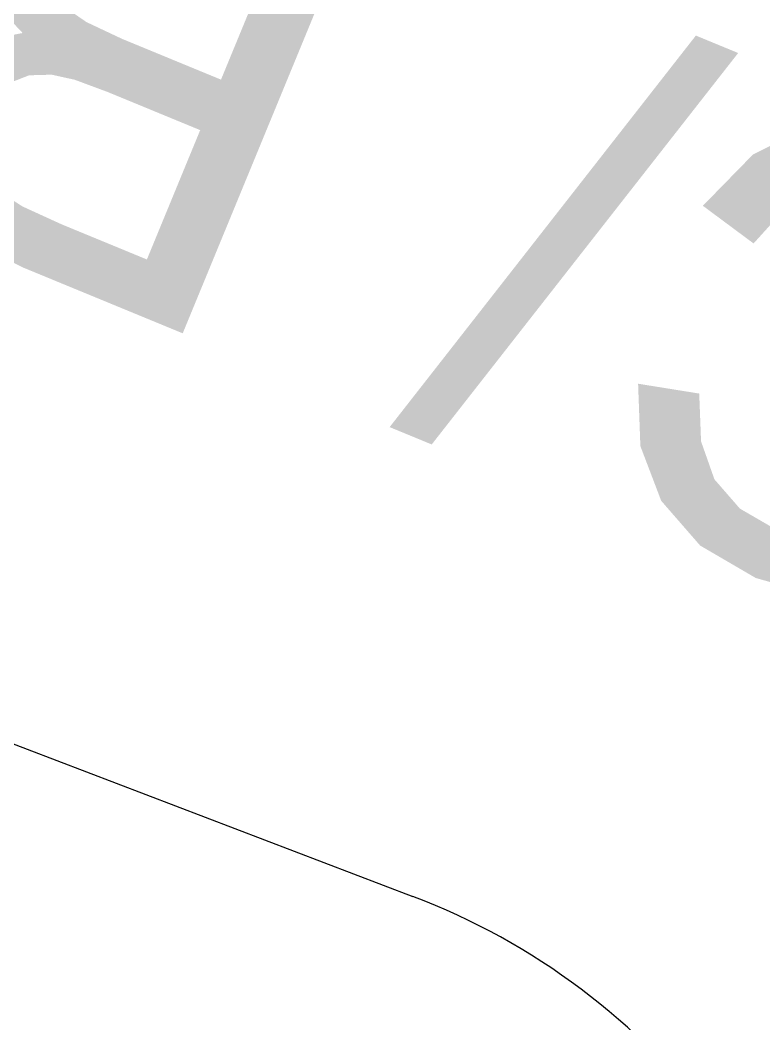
# Model space of a CAD drawing. Header units: inches. Extents: x 0.0008 to 0.0144, y 0.0003 to 0.0113.
# Drawn here: x 0.008667 to 0.008746, y 0.0071329 to 0.0072396 of the extents above; entities that cross this region are included whole.
import ezdxf

# ---------------------------------------------------------------- set-up
doc = ezdxf.new("R2010")
doc.units = ezdxf.units.IN
doc.header["$MEASUREMENT"] = 0
doc.layers.add('Standard', color=7, linetype='Continuous')

# ---------------------------------------------------------------- blocks, each defined once
blk = doc.blocks.new('*U553')
at = {"color": 7, "linetype": 'ByBlock'}
for points in [[(0.2223326436265765, 0.1834533328742479), (0.2223130541151161, 0.1836046743011933), (0.2223326436265765, 0.1836066208339838)], [(0.2224338308941288, 0.1834657985546232), (0.2223326436265765, 0.1836066208339838), (0.2224338308941288, 0.1836166754152156)], [(0.222436788358694, 0.1834661628969845), (0.2224338308941288, 0.1836166754152156), (0.222436788358694, 0.1836169692868502)], [(0.2224457409537149, 0.1834672658044032), (0.222436788358694, 0.1836169692868502), (0.2224457409537149, 0.1836178588710445)], [(0.2224551341526661, 0.1834684229916528), (0.2224551341526661, 0.1836155106502829), (0.2225403296617018, 0.1834476643739348)], [(0.2222765740469033, 0.1834227704304628), (0.2222198841387307, 0.1835729437534649), (0.2222765740469033, 0.183601049420138)], [(0.2222811689406536, 0.1834252750182046), (0.2222765740469033, 0.183601049420138), (0.2222811689406536, 0.1836015059966775)], [(0.2223130541151161, 0.1834426550103103), (0.2222811689406536, 0.1836015059966775), (0.2223130541151161, 0.1836046743011933)], [(0.2225403296617018, 0.1834476643739348), (0.2225403296617018, 0.1835942124893318), (0.2225808627731053, 0.1834377881331087)], [(0.2225808627731053, 0.1834377881331087), (0.2225808627731053, 0.1835840795522757), (0.2225850663368993, 0.1834353661077533)], [(0.2225850663368993, 0.1834353661077533), (0.2225850663368993, 0.18358302869667), (0.2226222433766019, 0.1834139452997895)], [(0.2221844257497016, 0.1833526887664575), (0.2221272505747537, 0.1835270179766238), (0.2221844257497016, 0.1835553642283794)], [(0.2222198841387307, 0.1833918698576066), (0.2221844257497016, 0.1835553642283794), (0.2222198841387307, 0.1835729437534649)], [(0.2226222433766019, 0.1834139452997895), (0.2226222433766019, 0.1835737347493218), (0.2226300335368058, 0.18340945673569)], [(0.2226300335368058, 0.18340945673569), (0.2226300335368058, 0.1835694605069093), (0.2226770076316848, 0.1833823910232577)], [(0.2221272505747537, 0.1832895108894461), (0.2221214107869208, 0.1835241227323809), (0.2221272505747537, 0.1835270179766238)], [(0.2226770076316848, 0.1833823910232577), (0.2226770076316848, 0.1835436871385356), (0.2227024288186184, 0.1833562943629061)], [(0.2227024288186184, 0.1833562943629061), (0.2227024288186184, 0.1835297392462553), (0.222717210209527, 0.1833411202115546)], [(0.2221199666654465, 0.1832841306410219), (0.2220845534697385, 0.1834871926318227), (0.2221199666654465, 0.1835234067672629)], [(0.2221214107869208, 0.1832830579944998), (0.2221199666654465, 0.1835234067672629), (0.2221214107869208, 0.1835241227323809)], [(0.2221199666654465, 0.1832841306410219), (0.2221199666654465, 0.1835234067672629), (0.2221214107869208, 0.1832830579944998)], [(0.222717210209527, 0.1833411202115546), (0.222717210209527, 0.1835216291116387), (0.2227547533620595, 0.1833025794894898)], [(0.2227547533620595, 0.1833025794894898), (0.2227547533620595, 0.1835010302368202), (0.2227575353105877, 0.1832969962783012)], [(0.2227575353105877, 0.1832969962783012), (0.2227575353105877, 0.1834995038596883), (0.2227839666134955, 0.1832439501688473)], [(0.2220845534697385, 0.1833104344124764), (0.2220157369970748, 0.1834168197379979), (0.2220845534697385, 0.1834871926318227)], [(0.2220845534697385, 0.1833104344124764), (0.2220845534697385, 0.1834871926318227), (0.2221199666654465, 0.1832841306410219)], [(0.2227839666134955, 0.1832439501688473), (0.2227839666134955, 0.1834850017451038), (0.2228033939989199, 0.1832049605202015)], [(0.2228033939989199, 0.1832049605202015), (0.2228033939989199, 0.1834653841389274), (0.2228051940642226, 0.1832013478923487)], [(0.2228051940642226, 0.1832013478923487), (0.2228051940642226, 0.1834635664485162), (0.2228211807463962, 0.1830832198473261)], [(0.2220157369970748, 0.1833615490530237), (0.2219844289818015, 0.1833848036297987), (0.2220157369970748, 0.1834168197379979)], [(0.2220157369970748, 0.1833615490530237), (0.2220157369970748, 0.1834168197379979), (0.2220845534697385, 0.1833104344124764)], [(0.2228211807463962, 0.1825739614604365), (0.2228051940642226, 0.182963835892032), (0.2228211807463962, 0.1830832198473261)], [(0.2228051940642226, 0.1825560553530561), (0.2228033939989199, 0.1829503935208576), (0.2228051940642226, 0.182963835892032)], [(0.2228033939989199, 0.1825540391646904), (0.2227839666134955, 0.1828900515154952), (0.2228033939989199, 0.1829503935208576)], [(0.2218157238235513, 0.1827359719927842), (0.2218157238235513, 0.1829033493102997), (0.2218719860199496, 0.1825881760644336)], [(0.2218719860199496, 0.1825881760644336), (0.2218719860199496, 0.1828942962856748), (0.2219746627464917, 0.1824702143170873)], [(0.2219746627464917, 0.1824702143170873), (0.2219746627464917, 0.1828777748024535), (0.2219771987603776, 0.1824673007782616)], [(0.2227839666134955, 0.1825322792494213), (0.2227575353105877, 0.1828079551455022), (0.2227839666134955, 0.1828900515154952)], [(0.2219771987603776, 0.1824673007782616), (0.2219771987603776, 0.1828112677614575), (0.2219795861538711, 0.182465908163975)], [(0.2227547533620595, 0.1824995585378023), (0.222717210209527, 0.1827281131143304), (0.2227547533620595, 0.1828024470025524)], [(0.2227575353105877, 0.1825026744982332), (0.2227547533620595, 0.1828024470025524), (0.2227575353105877, 0.1828079551455022)], [(0.2219795861538711, 0.182465908163975), (0.2219795861538711, 0.1827486582947569), (0.2219844289818015, 0.1824630832457611)], [(0.2219844289818015, 0.1824630832457611), (0.2219844289818015, 0.1827349201216006), (0.2220157369970748, 0.1824448206554198)], [(0.222717210209527, 0.1824575078037382), (0.2227024288186184, 0.1826988465720863), (0.222717210209527, 0.1827281131143304)], [(0.2227024288186184, 0.1824481235551365), (0.2226770076316848, 0.1826646181690808), (0.2227024288186184, 0.1826988465720863)], [(0.2226770076316848, 0.1824319844286218), (0.2226300335368058, 0.1826013698142916), (0.2226770076316848, 0.1826646181690808)], [(0.2220157369970748, 0.1824448206554198), (0.2220157369970748, 0.1826461052925007), (0.2220845534697385, 0.182404678633065)], [(0.2226222433766019, 0.1823972162943261), (0.2225850663368993, 0.1825629723144366), (0.2226222433766019, 0.1825947177951327)], [(0.2226300335368058, 0.1824021620264601), (0.2226222433766019, 0.1825947177951327), (0.2226300335368058, 0.1826013698142916)], [(0.2220845534697385, 0.182404678633065), (0.2220845534697385, 0.1825670444221846), (0.2221199666654465, 0.1823840214090204)], [(0.2225808627731053, 0.1823724970946093), (0.2225403296617018, 0.1825247716596708), (0.2225808627731053, 0.1825593828905786)], [(0.2225850663368993, 0.1823736137399384), (0.2225808627731053, 0.1825593828905786), (0.2225850663368993, 0.1825629723144366)], [(0.2221199666654465, 0.1823840214090204), (0.2221199666654465, 0.1825465371472188), (0.2221214107869208, 0.1823831790241341)], [(0.2221214107869208, 0.1823831790241341), (0.2221214107869208, 0.1825457008771346), (0.2221272505747537, 0.1823797725593058)], [(0.2221272505747537, 0.1823797725593058), (0.2221272505747537, 0.1825423191395524), (0.2221844257497016, 0.1823637424159286)], [(0.2225403296617018, 0.1823617297762708), (0.2224551341526661, 0.1824899427066763), (0.2225403296617018, 0.1825247716596708)], [(0.2221844257497016, 0.1823637424159286), (0.2221844257497016, 0.1825092098137648), (0.2222198841387307, 0.1823538009848691)], [(0.2222198841387307, 0.1823538009848691), (0.2222198841387307, 0.1824996900102855), (0.2222765740469033, 0.1823379068952249)], [(0.2222765740469033, 0.1823379068952249), (0.2222765740469033, 0.1824844700073514), (0.2222811689406536, 0.18233661862972)], [(0.2222811689406536, 0.18233661862972), (0.2222811689406536, 0.1824832363786754), (0.2223130541151161, 0.1823361281536396)], [(0.2223326436265765, 0.1823358268165147), (0.2223130541151161, 0.1824746759053122), (0.2223326436265765, 0.1824757395497538)], [(0.2223130541151161, 0.1823361281536396), (0.2223130541151161, 0.1824746759053122), (0.2223326436265765, 0.1823358268165147)], [(0.2224338308941288, 0.182334270295805), (0.2223326436265765, 0.1824757395497538), (0.2224338308941288, 0.1824812336773081)], [(0.2223326436265765, 0.1823358268165147), (0.2223326436265765, 0.1824757395497538), (0.2224338308941288, 0.182334270295805)], [(0.222436788358694, 0.1823342248023851), (0.2224338308941288, 0.1824812336773081), (0.222436788358694, 0.1824824427245395)], [(0.2224338308941288, 0.182334270295805), (0.2224338308941288, 0.1824812336773081), (0.222436788358694, 0.1823342248023851)], [(0.2224457409537149, 0.1823366029923934), (0.222436788358694, 0.1824824427245395), (0.2224457409537149, 0.182486102653504)], [(0.2224551341526661, 0.1823390982255453), (0.2224457409537149, 0.182486102653504), (0.2224551341526661, 0.1824899427066763)]]:
    blk.add_solid(points, dxfattribs=at)
at = {"color": 7, "linetype": 'ByBlock', "extrusion": (0, 0, -1)}
for points in [[(-0.2223326436265765, 0.1834533328742479), (-0.2223326436265765, 0.1836066208339838), (-0.2224338308941288, 0.1834657985546232)], [(-0.2224338308941288, 0.1834657985546232), (-0.2224338308941288, 0.1836166754152156), (-0.222436788358694, 0.1834661628969845)], [(-0.222436788358694, 0.1834661628969845), (-0.222436788358694, 0.1836169692868502), (-0.2224457409537149, 0.1834672658044032)], [(-0.2224457409537149, 0.1834672658044032), (-0.2224457409537149, 0.1836178588710445), (-0.2224551341526661, 0.1834684229916528)], [(-0.2224551341526661, 0.1834684229916528), (-0.2224457409537149, 0.1836178588710445), (-0.2224551341526661, 0.1836155106502829)], [(-0.2225403296617018, 0.1834476643739348), (-0.2224551341526661, 0.1836155106502829), (-0.2225403296617018, 0.1835942124893318)], [(-0.2222765740469033, 0.1834227704304628), (-0.2222765740469033, 0.183601049420138), (-0.2222811689406536, 0.1834252750182046)], [(-0.2222811689406536, 0.1834252750182046), (-0.2222811689406536, 0.1836015059966775), (-0.2223130541151161, 0.1834426550103103)], [(-0.2223130541151161, 0.1834426550103103), (-0.2223130541151161, 0.1836046743011933), (-0.2223326436265765, 0.1834533328742479)], [(-0.2225808627731053, 0.1834377881331087), (-0.2225403296617018, 0.1835942124893318), (-0.2225808627731053, 0.1835840795522757)], [(-0.2225850663368993, 0.1834353661077533), (-0.2225808627731053, 0.1835840795522757), (-0.2225850663368993, 0.18358302869667)], [(-0.2226222433766019, 0.1834139452997895), (-0.2225850663368993, 0.18358302869667), (-0.2226222433766019, 0.1835737347493218)], [(-0.2221844257497016, 0.1833526887664575), (-0.2221844257497016, 0.1835553642283794), (-0.2222198841387307, 0.1833918698576066)], [(-0.2222198841387307, 0.1833918698576066), (-0.2222198841387307, 0.1835729437534649), (-0.2222765740469033, 0.1834227704304628)], [(-0.2226300335368058, 0.18340945673569), (-0.2226222433766019, 0.1835737347493218), (-0.2226300335368058, 0.1835694605069093)], [(-0.2226770076316848, 0.1833823910232577), (-0.2226300335368058, 0.1835694605069093), (-0.2226770076316848, 0.1835436871385356)], [(-0.2221272505747537, 0.1832895108894461), (-0.2221272505747537, 0.1835270179766238), (-0.2221844257497016, 0.1833526887664575)], [(-0.2227024288186184, 0.1833562943629061), (-0.2226770076316848, 0.1835436871385356), (-0.2227024288186184, 0.1835297392462553)], [(-0.222717210209527, 0.1833411202115546), (-0.2227024288186184, 0.1835297392462553), (-0.222717210209527, 0.1835216291116387)], [(-0.2221214107869208, 0.1832830579944998), (-0.2221214107869208, 0.1835241227323809), (-0.2221272505747537, 0.1832895108894461)], [(-0.2227547533620595, 0.1833025794894898), (-0.222717210209527, 0.1835216291116387), (-0.2227547533620595, 0.1835010302368202)], [(-0.2227575353105877, 0.1832969962783012), (-0.2227547533620595, 0.1835010302368202), (-0.2227575353105877, 0.1834995038596883)], [(-0.2227839666134955, 0.1832439501688473), (-0.2227575353105877, 0.1834995038596883), (-0.2227839666134955, 0.1834850017451038)], [(-0.2228033939989199, 0.1832049605202015), (-0.2227839666134955, 0.1834850017451038), (-0.2228033939989199, 0.1834653841389274)], [(-0.2228051940642226, 0.1832013478923487), (-0.2228033939989199, 0.1834653841389274), (-0.2228051940642226, 0.1834635664485162)], [(-0.2228211807463962, 0.1830832198473261), (-0.2228051940642226, 0.1834635664485162), (-0.2228211807463962, 0.1834474232347951)], [(-0.2228211807463962, 0.1825739614604365), (-0.2228211807463962, 0.1834474232347951), (-0.2228285387809165, 0.1825822029301048)], [(-0.2228285387809165, 0.1825822029301048), (-0.2228211807463962, 0.1834474232347951), (-0.2228285387809165, 0.1834399931550237)], [(-0.2228285387809165, 0.1825822029301048), (-0.2228285387809165, 0.1834399931550237), (-0.2228951878784591, 0.1827058361413653)], [(-0.2228951878784591, 0.1827058361413653), (-0.2228285387809165, 0.1834399931550237), (-0.2228951878784591, 0.183372691471393)], [(-0.2228951878784591, 0.1827058361413653), (-0.2228951878784591, 0.183372691471393), (-0.2229156059382178, 0.1827437113773213)], [(-0.2229156059382178, 0.1827437113773213), (-0.2228951878784591, 0.183372691471393), (-0.2229156059382178, 0.183329164378688)], [(-0.2229156059382178, 0.1827437113773213), (-0.2229156059382178, 0.183329164378688), (-0.222959000717945, 0.1828853342986782)], [(-0.222959000717945, 0.1828853342986782), (-0.2229156059382178, 0.183329164378688), (-0.222959000717945, 0.1832366556573685)], [(-0.222959000717945, 0.1828853342986782), (-0.222959000717945, 0.1832366556573685), (-0.2229665486582725, 0.1829099677077223)], [(-0.2229665486582725, 0.1829099677077223), (-0.222959000717945, 0.1832366556573685), (-0.2229665486582725, 0.1831856164471074)], [(-0.2229665486582725, 0.1829099677077223), (-0.2229665486582725, 0.1831856164471074), (-0.2229823860494621, 0.1830785239286391)], [(-0.2228051940642226, 0.1825560553530561), (-0.2228051940642226, 0.182963835892032), (-0.2228211807463962, 0.1825739614604365)], [(-0.2228033939989199, 0.1825540391646904), (-0.2228033939989199, 0.1829503935208576), (-0.2228051940642226, 0.1825560553530561)], [(-0.2218157238235513, 0.1827359719927842), (-0.2218096227115373, 0.1829043310266357), (-0.2218157238235513, 0.1829033493102997)], [(-0.2218719860199496, 0.1825881760644336), (-0.2218157238235513, 0.1829033493102997), (-0.2218719860199496, 0.1828942962856748)], [(-0.2219746627464917, 0.1824702143170873), (-0.2218719860199496, 0.1828942962856748), (-0.2219746627464917, 0.1828777748024535)], [(-0.2219771987603776, 0.1824673007782616), (-0.2219746627464917, 0.1828777748024535), (-0.2219771987603776, 0.1828112677614575)], [(-0.2227839666134955, 0.1825322792494213), (-0.2227839666134955, 0.1828900515154952), (-0.2228033939989199, 0.1825540391646904)], [(-0.2219795861538711, 0.182465908163975), (-0.2219771987603776, 0.1828112677614575), (-0.2219795861538711, 0.1827486582947569)], [(-0.2227547533620595, 0.1824995585378023), (-0.2227547533620595, 0.1828024470025524), (-0.2227575353105877, 0.1825026744982332)], [(-0.2227575353105877, 0.1825026744982332), (-0.2227575353105877, 0.1828079551455022), (-0.2227839666134955, 0.1825322792494213)], [(-0.2219844289818015, 0.1824630832457611), (-0.2219795861538711, 0.1827486582947569), (-0.2219844289818015, 0.1827349201216006)], [(-0.2220157369970748, 0.1824448206554198), (-0.2219844289818015, 0.1827349201216006), (-0.2220157369970748, 0.1826461052925007)], [(-0.222717210209527, 0.1824575078037382), (-0.222717210209527, 0.1827281131143304), (-0.2227547533620595, 0.1824995585378023)], [(-0.2227024288186184, 0.1824481235551365), (-0.2227024288186184, 0.1826988465720863), (-0.222717210209527, 0.1824575078037382)], [(-0.2226770076316848, 0.1824319844286218), (-0.2226770076316848, 0.1826646181690808), (-0.2227024288186184, 0.1824481235551365)], [(-0.2220845534697385, 0.182404678633065), (-0.2220157369970748, 0.1826461052925007), (-0.2220845534697385, 0.1825670444221846)], [(-0.2226222433766019, 0.1823972162943261), (-0.2226222433766019, 0.1825947177951327), (-0.2226300335368058, 0.1824021620264601)], [(-0.2226300335368058, 0.1824021620264601), (-0.2226300335368058, 0.1826013698142916), (-0.2226770076316848, 0.1824319844286218)], [(-0.2221199666654465, 0.1823840214090204), (-0.2220845534697385, 0.1825670444221846), (-0.2221199666654465, 0.1825465371472188)], [(-0.2225808627731053, 0.1823724970946093), (-0.2225808627731053, 0.1825593828905786), (-0.2225850663368993, 0.1823736137399384)], [(-0.2225850663368993, 0.1823736137399384), (-0.2225850663368993, 0.1825629723144366), (-0.2226222433766019, 0.1823972162943261)], [(-0.2221214107869208, 0.1823831790241341), (-0.2221199666654465, 0.1825465371472188), (-0.2221214107869208, 0.1825457008771346)], [(-0.2221272505747537, 0.1823797725593058), (-0.2221214107869208, 0.1825457008771346), (-0.2221272505747537, 0.1825423191395524)], [(-0.2221844257497016, 0.1823637424159286), (-0.2221272505747537, 0.1825423191395524), (-0.2221844257497016, 0.1825092098137648)], [(-0.2225403296617018, 0.1823617297762708), (-0.2225403296617018, 0.1825247716596708), (-0.2225808627731053, 0.1823724970946093)], [(-0.2222198841387307, 0.1823538009848691), (-0.2221844257497016, 0.1825092098137648), (-0.2222198841387307, 0.1824996900102855)], [(-0.2222765740469033, 0.1823379068952249), (-0.2222198841387307, 0.1824996900102855), (-0.2222765740469033, 0.1824844700073514)], [(-0.2222811689406536, 0.18233661862972), (-0.2222765740469033, 0.1824844700073514), (-0.2222811689406536, 0.1824832363786754)], [(-0.2223130541151161, 0.1823361281536396), (-0.2222811689406536, 0.1824832363786754), (-0.2223130541151161, 0.1824746759053122)], [(-0.222436788358694, 0.1823342248023851), (-0.222436788358694, 0.1824824427245395), (-0.2224457409537149, 0.1823366029923934)], [(-0.2224457409537149, 0.1823366029923934), (-0.2224457409537149, 0.182486102653504), (-0.2224551341526661, 0.1823390982255453)], [(-0.2224551341526661, 0.1823390982255453), (-0.2224551341526661, 0.1824899427066763), (-0.2225403296617018, 0.1823617297762708)]]:
    blk.add_solid(points, dxfattribs=at)
blk = doc.blocks.new('*U554')
at = {"color": 7, "linetype": 'ByBlock', "extrusion": (0, 0, -1)}
for points in [[(-0.2219655732814503, 0.1836513902071978), (-0.2212523457301585, 0.1829324776586311), (-0.2219655732814503, 0.1838443659098846)], [(-0.2219655732814503, 0.1836513902071978), (-0.2219655732814503, 0.1838443659098846), (-0.222079794999385, 0.1837972921108577)]]:
    blk.add_solid(points, dxfattribs=at)
at = {"color": 7, "linetype": 'ByBlock'}
for points in [[(0.2212523457301585, 0.1827403440475203), (0.2212523457301585, 0.1829324776586311), (0.2219655732814503, 0.1836513902071978)], [(0.2212523457301585, 0.1827403440475203), (0.2211387018623988, 0.182787179699166), (0.2212523457301585, 0.1829324776586311)]]:
    blk.add_solid(points, dxfattribs=at)
blk = doc.blocks.new('*U555')
at = {"color": 7, "linetype": 'ByBlock'}
for points in [[(0.2202523280131406, 0.1842278690681292), (0.2202310553609347, 0.1844139990456989), (0.2202523280131406, 0.1844226467892289)], [(0.2202556833938557, 0.1842314431889941), (0.2202523280131406, 0.1844226467892289), (0.2202556833938557, 0.1844240108162241)], [(0.2202672045093049, 0.1842437153758519), (0.2202556833938557, 0.1844240108162241), (0.2202672045093049, 0.1844286943719284)], [(0.2202710810448472, 0.1842461840627383), (0.2202672045093049, 0.1844286943719284), (0.2202710810448472, 0.1844302702584155)], [(0.2202884612455747, 0.1842572522634942), (0.2202710810448472, 0.1844302702584155), (0.2202884612455747, 0.1844326654219814)], [(0.220308449199582, 0.1842699811548988), (0.2202884612455747, 0.1844326654219814), (0.220308449199582, 0.1844354199597422)], [(0.2203203745167492, 0.1842737200859011), (0.220308449199582, 0.1844354199597422), (0.2203203745167492, 0.1844370633863998)], [(0.2203415567619187, 0.1842803613309139), (0.2203203745167492, 0.1844370633863998), (0.2203415567619187, 0.1844399825092954)], [(0.2203997661137673, 0.1842859761303362), (0.2203997661137673, 0.1844367648677313), (0.2204162392515472, 0.1842837126659838)], [(0.2204162392515472, 0.1842837126659838), (0.2204162392515472, 0.1844358542811824), (0.2204217508222975, 0.1842829553576868)], [(0.2204217508222975, 0.1842829553576868), (0.2204217508222975, 0.184435549617781), (0.2204530801549484, 0.1842786506023582)], [(0.2204530801549484, 0.1842786506023582), (0.2204530801549484, 0.1844283537896742), (0.2204832754664352, 0.1842695529729075)], [(0.2204832754664352, 0.1842695529729075), (0.2204832754664352, 0.184421418427421), (0.2204957745490456, 0.1842657870895148)], [(0.2201909656963373, 0.1841042018768227), (0.220187619106731, 0.184390515553373), (0.2201909656963373, 0.1843929456235583)], [(0.2202040362115968, 0.1841555052090582), (0.2201909656963373, 0.1843929456235583), (0.2202040362115968, 0.1844024365600563)], [(0.2202058467709996, 0.1841588359139533), (0.2202040362115968, 0.1844024365600563), (0.2202058467709996, 0.1844037512675469)], [(0.2202136230433575, 0.1841731411438), (0.2202058467709996, 0.1844037512675469), (0.2202136230433575, 0.1844069124722862)], [(0.2202260837242178, 0.1841960638110564), (0.2202136230433575, 0.1844069124722862), (0.2202260837242178, 0.1844119779794569)], [(0.2202310553609347, 0.1842052096334605), (0.2202260837242178, 0.1844119779794569), (0.2202310553609347, 0.1844139990456989)], [(0.2204957745490456, 0.1842657870895148), (0.2204957745490456, 0.1844185475954451), (0.2205119118674651, 0.1842595937147837)], [(0.2205119118674651, 0.1842595937147837), (0.2205119118674651, 0.1844148411210448), (0.2205593952778093, 0.1842413699587588)], [(0.2205593952778093, 0.1842413699587588), (0.2205593952778093, 0.1843978517393808), (0.2205800103641234, 0.1842328739349936)], [(0.2201652085458488, 0.1837370663641997), (0.2201478268311919, 0.1843616210566561), (0.2201652085458488, 0.1843742424986391)], [(0.220187619106731, 0.1837377018736956), (0.2201652085458488, 0.1843742424986391), (0.220187619106731, 0.184390515553373)], [(0.2205800103641234, 0.1842328739349936), (0.2205800103641234, 0.1843904757407555), (0.2206155980597841, 0.1842182073018554)], [(0.2206155980597841, 0.1842182073018554), (0.2206155980597841, 0.1843777426000704), (0.22062719586717, 0.1842134275378674)], [(0.22062719586717, 0.1842134275378674), (0.22062719586717, 0.1843729628360823), (0.2206833986491448, 0.184190264880964)], [(0.2201424988888382, 0.1838568950740095), (0.2201147077586708, 0.1843268394946832), (0.2201424988888382, 0.1843577522602437)], [(0.2201464301161116, 0.1838527392158429), (0.2201424988888382, 0.1843577522602437), (0.2201464301161116, 0.1843606068553129)], [(0.2201424988888382, 0.1838568950740095), (0.2201424988888382, 0.1843577522602437), (0.2201464301161116, 0.1838527392158429)], [(0.2201474779958753, 0.1838516314600785), (0.2201464301161116, 0.1843606068553129), (0.2201474779958753, 0.1843613677557133)], [(0.2201464301161116, 0.1838527392158429), (0.2201464301161116, 0.1843606068553129), (0.2201474779958753, 0.1838516314600785)], [(0.2201478268311919, 0.1838512626922616), (0.2201474779958753, 0.1843613677557133), (0.2201478268311919, 0.1843616210566561)], [(0.2201474779958753, 0.1838516314600785), (0.2201474779958753, 0.1843613677557133), (0.2201478268311919, 0.1838512626922616)], [(0.2206833986491448, 0.184190264880964), (0.2206833986491448, 0.184349800179179), (0.2208471646649837, 0.1841227725628967)], [(0.2201147077586708, 0.1838862741933616), (0.2200863302960028, 0.1842952745368937), (0.2201147077586708, 0.1843268394946832)], [(0.2201147077586708, 0.1838862741933616), (0.2201147077586708, 0.1843268394946832), (0.2201424988888382, 0.1838568950740095)], [(0.2200832958347965, 0.183919480999095), (0.2200734828718419, 0.1842718451879365), (0.2200832958347965, 0.18428974070773)], [(0.2200863302960028, 0.1839162731483378), (0.2200832958347965, 0.18428974070773), (0.2200863302960028, 0.1842952745368937)], [(0.2200832958347965, 0.183919480999095), (0.2200832958347965, 0.18428974070773), (0.2200863302960028, 0.1839162731483378)], [(0.2200863302960028, 0.1839162731483378), (0.2200863302960028, 0.1842952745368937), (0.2201147077586708, 0.1838862741933616)], [(0.2200720189469194, 0.1839314022499712), (0.2200577333209651, 0.1842431233430912), (0.2200720189469194, 0.1842691754848562)], [(0.2200734828718419, 0.1839298546761676), (0.2200720189469194, 0.1842691754848562), (0.2200734828718419, 0.1842718451879365)], [(0.2200720189469194, 0.1839314022499712), (0.2200720189469194, 0.1842691754848562), (0.2200734828718419, 0.1839298546761676)], [(0.2200734828718419, 0.1839298546761676), (0.2200734828718419, 0.1842718451879365), (0.2200832958347965, 0.183919480999095)], [(0.2200577333209651, 0.1839624460783295), (0.2200478626506572, 0.1842251225846365), (0.2200577333209651, 0.1842431233430912)], [(0.2200577333209651, 0.1839624460783295), (0.2200577333209651, 0.1842431233430912), (0.2200720189469194, 0.1839314022499712)], [(0.2200432557570351, 0.1839939070035371), (0.2200309651907702, 0.1841614215314138), (0.2200432557570351, 0.1842116192723171)], [(0.2200455126469084, 0.1839890025980826), (0.2200432557570351, 0.1842116192723171), (0.2200455126469084, 0.1842208369739808)], [(0.2200432557570351, 0.1839939070035371), (0.2200432557570351, 0.1842116192723171), (0.2200455126469084, 0.1839890025980826)], [(0.2200478626506572, 0.1839838958485952), (0.2200455126469084, 0.1842208369739808), (0.2200478626506572, 0.1842251225846365)], [(0.2200455126469084, 0.1839890025980826), (0.2200455126469084, 0.1842208369739808), (0.2200478626506572, 0.1839838958485952)], [(0.2200478626506572, 0.1839838958485952), (0.2200478626506572, 0.1842251225846365), (0.2200577333209651, 0.1839624460783295)], [(0.2200279967220233, 0.1840460782733984), (0.2200211070263368, 0.184121158326827), (0.2200279967220233, 0.1841492975639882)], [(0.2200292035394543, 0.1840329270514405), (0.2200279967220233, 0.1841492975639882), (0.2200292035394543, 0.1841542265076521)], [(0.2200279967220233, 0.1840460782733984), (0.2200279967220233, 0.1841492975639882), (0.2200292035394543, 0.1840329270514405)], [(0.2200301759242698, 0.1840223305451181), (0.2200292035394543, 0.1841542265076521), (0.2200301759242698, 0.1841581979699895)], [(0.2200292035394543, 0.1840329270514405), (0.2200292035394543, 0.1841542265076521), (0.2200301759242698, 0.1840223305451181)], [(0.2200309651907702, 0.1840206154047492), (0.2200301759242698, 0.1841581979699895), (0.2200309651907702, 0.1841614215314138)], [(0.2200301759242698, 0.1840223305451181), (0.2200301759242698, 0.1841581979699895), (0.2200309651907702, 0.1840206154047492)], [(0.2200309651907702, 0.1840206154047492), (0.2200309651907702, 0.1841614215314138), (0.2200432557570351, 0.1839939070035371)], [(0.2208471646649837, 0.1836886488865228), (0.2206833986491448, 0.183725404259188), (0.2208471646649837, 0.1841227725628967)], [(0.2202260837242178, 0.1837387926375455), (0.2202260837242178, 0.1839584928609937), (0.2202310553609347, 0.1837376955489434)], [(0.2202310553609347, 0.1837376955489434), (0.2202310553609347, 0.1839528482147734), (0.2202523280131406, 0.1837330013233592)], [(0.2202523280131406, 0.1837330013233592), (0.2202523280131406, 0.1839286958877422), (0.2202556833938557, 0.1837322608931653)], [(0.2202556833938557, 0.1837322608931653), (0.2202556833938557, 0.1839248862897869), (0.2202672045093049, 0.1837297185343481)], [(0.2202672045093049, 0.1837297185343481), (0.2202672045093049, 0.1839170079622362), (0.2202710810448472, 0.1837288631011777)], [(0.2202710810448472, 0.1837288631011777), (0.2202710810448472, 0.1839143571237042), (0.2202884612455747, 0.1837250278209256)], [(0.2202884612455747, 0.1837250278209256), (0.2202884612455747, 0.1839024722576222), (0.220308449199582, 0.1837176007637182)], [(0.220308449199582, 0.1837176007637182), (0.220308449199582, 0.183888804167112), (0.2203203745167492, 0.1837131695941854)], [(0.2203203745167492, 0.1837131695941854), (0.2203203745167492, 0.1838806494398024), (0.2203415567619187, 0.1837052987662558)], [(0.2201424988888382, 0.1837281863036416), (0.2201147077586708, 0.183844866132877), (0.2201424988888382, 0.1838502336628514)], [(0.2201464301161116, 0.1837297235147161), (0.2201424988888382, 0.1838502336628514), (0.2201464301161116, 0.1838509929331689)], [(0.2201474779958753, 0.1837301332626817), (0.2201464301161116, 0.1838509929331689), (0.2201474779958753, 0.1838511953188224)], [(0.2201478268311919, 0.1837302696662714), (0.2201474779958753, 0.1838511953188224), (0.2201478268311919, 0.1838512626922616)], [(0.2203415567619187, 0.1837052987662558), (0.2203415567619187, 0.1838706749405395), (0.2203519223538431, 0.1837014471542207)], [(0.2203519223538431, 0.1837014471542207), (0.2203519223538431, 0.1838657938909538), (0.2203773719748238, 0.1836919906690365)], [(0.2203773719748238, 0.1836919906690365), (0.2203773719748238, 0.18385380992874), (0.2203997661137673, 0.1836827614505037)], [(0.2200432557570351, 0.183628692373711), (0.2200309651907702, 0.1838201500759301), (0.2200432557570351, 0.183826445982605)], [(0.2200455126469084, 0.1836326581230903), (0.2200432557570351, 0.183826445982605), (0.2200455126469084, 0.1838276020862142)], [(0.2200478626506572, 0.1836367874897991), (0.2200455126469084, 0.1838276020862142), (0.2200478626506572, 0.1838288058878917)], [(0.2200577333209651, 0.1836541319801571), (0.2200478626506572, 0.1838288058878917), (0.2200577333209651, 0.1838338621902408)], [(0.2200720189469194, 0.1836792343180828), (0.2200577333209651, 0.1838338621902408), (0.2200720189469194, 0.1838366212908981)], [(0.2200734828718419, 0.1836818066896554), (0.2200720189469194, 0.1838366212908981), (0.2200734828718419, 0.1838369040307815)], [(0.2200832958347965, 0.1836902599208774), (0.2200734828718419, 0.1838369040307815), (0.2200832958347965, 0.1838387992891779)], [(0.2200863302960028, 0.1836928739124241), (0.2200832958347965, 0.1838387992891779), (0.2200863302960028, 0.1838393853596753)], [(0.2201147077586708, 0.1837173192562551), (0.2200863302960028, 0.1838393853596753), (0.2201147077586708, 0.183844866132877)], [(0.2203997661137673, 0.1836827614505037), (0.2203997661137673, 0.183843264761285), (0.2204162392515472, 0.1836759724335706)], [(0.2204162392515472, 0.1836759724335706), (0.2204162392515472, 0.1838355077317855), (0.2204217508222975, 0.183673700969102)], [(0.2204217508222975, 0.183673700969102), (0.2204217508222975, 0.183833236267317), (0.2204530801549484, 0.1836607893202885)], [(0.219982897323663, 0.1833150015996898), (0.2199489654745852, 0.1837631009770829), (0.219982897323663, 0.1837955270602899)], [(0.2200211070263368, 0.1832846595177851), (0.219982897323663, 0.1837955270602899), (0.2200211070263368, 0.1838151001797804)], [(0.219982897323663, 0.1833150015996898), (0.219982897323663, 0.1837955270602899), (0.2200211070263368, 0.1832846595177851)], [(0.2200279967220233, 0.1832791884542543), (0.2200211070263368, 0.1838151001797804), (0.2200279967220233, 0.1838186294623314)], [(0.2200211070263368, 0.1832846595177851), (0.2200211070263368, 0.1838151001797804), (0.2200279967220233, 0.1832791884542543)], [(0.2200292035394543, 0.183575965535785), (0.2200279967220233, 0.1838186294623314), (0.2200292035394543, 0.183819247660855)], [(0.2200301759242698, 0.1835796141255021), (0.2200292035394543, 0.183819247660855), (0.2200301759242698, 0.1838197457700486)], [(0.2200309651907702, 0.1835825756172817), (0.2200301759242698, 0.1838197457700486), (0.2200309651907702, 0.1838201500759301)], [(0.2204530801549484, 0.1836607893202885), (0.2204530801549484, 0.1838203246185034), (0.2204832754664352, 0.1836483450316699)], [(0.2204832754664352, 0.1836483450316699), (0.2204832754664352, 0.1838078803298849), (0.2204957745490456, 0.1836431938282608)], [(0.2204957745490456, 0.1836431938282608), (0.2204957745490456, 0.1838027291264757), (0.2205119118674651, 0.1836365432113917)], [(0.2205119118674651, 0.1836365432113917), (0.2205119118674651, 0.1837960785096067), (0.2205593952778093, 0.1836169740387679)], [(0.2205593952778093, 0.1836169740387679), (0.2205593952778093, 0.1837765093369828), (0.2205800103641234, 0.1836084780150027)], [(0.2199489654745852, 0.1833419466652583), (0.2199249064884939, 0.1837401096369091), (0.2199489654745852, 0.1837631009770829)], [(0.2199489654745852, 0.1833419466652583), (0.2199489654745852, 0.1837631009770829), (0.219982897323663, 0.1833150015996898)], [(0.2205800103641234, 0.1836084780150027), (0.2205800103641234, 0.1837680133132177), (0.2206155980597841, 0.1835938113818645)], [(0.2206155980597841, 0.1835938113818645), (0.2206155980597841, 0.1837533466800794), (0.22062719586717, 0.1835890316178765)], [(0.2199249064884939, 0.18337507798255), (0.2198954906363145, 0.183690184175047), (0.2199249064884939, 0.1837401096369091)], [(0.2199249064884939, 0.18337507798255), (0.2199249064884939, 0.1837401096369091), (0.2199489654745852, 0.1833419466652583)], [(0.2198954906363145, 0.1834155861705619), (0.2198851675267932, 0.1836726634856051), (0.2198954906363145, 0.183690184175047)], [(0.2198954906363145, 0.1834155861705619), (0.2198954906363145, 0.183690184175047), (0.2199249064884939, 0.18337507798255)], [(0.2198851675267932, 0.1834480411742191), (0.2198681055468932, 0.183606147009021), (0.2198851675267932, 0.1836726634856051)], [(0.2198851675267932, 0.1834480411742191), (0.2198851675267932, 0.1836726634856051), (0.2198954906363145, 0.1834155861705619)], [(0.2198681055468932, 0.1835016826297235), (0.2198639967836505, 0.1835901289117298), (0.2198681055468932, 0.183606147009021)], [(0.2198681055468932, 0.1835016826297235), (0.2198681055468932, 0.183606147009021), (0.2198851675267932, 0.1834480411742191)], [(0.22062719586717, 0.1831549079415025), (0.2206155980597841, 0.1835608902417547), (0.22062719586717, 0.1835890316178765)], [(0.2200279967220233, 0.1832791884542543), (0.2200279967220233, 0.183571437306221), (0.2200292035394543, 0.183278230128207)], [(0.2206155980597841, 0.1831267665653808), (0.2205800103641234, 0.1834745388569136), (0.2206155980597841, 0.1835608902417547)], [(0.2200292035394543, 0.183278230128207), (0.2200292035394543, 0.1835164095179629), (0.2200301759242698, 0.1832774579636087)], [(0.2200301759242698, 0.1832774579636087), (0.2200301759242698, 0.1835137541595591), (0.2200309651907702, 0.1832768312120999)], [(0.2200309651907702, 0.1832768312120999), (0.2200309651907702, 0.1835115988549909), (0.2200432557570351, 0.1832706866048354)], [(0.2200432557570351, 0.1832706866048354), (0.2200432557570351, 0.1834780361564595), (0.2200455126469084, 0.183269558284007)], [(0.2200455126469084, 0.183269558284007), (0.2200455126469084, 0.1834718731113398), (0.2200478626506572, 0.1832683834113611)], [(0.2205800103641234, 0.1830404151805397), (0.2205593952778093, 0.1834245176004431), (0.2205800103641234, 0.1834745388569136)], [(0.2200478626506572, 0.1832683834113611), (0.2200478626506572, 0.1834654557937265), (0.2200577333209651, 0.1832634486190031)], [(0.2200577333209651, 0.1832634486190031), (0.2200577333209651, 0.1834539180634183), (0.2200720189469194, 0.1832563065916039)], [(0.2200720189469194, 0.1832563065916039), (0.2200720189469194, 0.1834372197344901), (0.2200734828718419, 0.183255574709645)], [(0.2200734828718419, 0.183255574709645), (0.2200734828718419, 0.1834355085669179), (0.2200832958347965, 0.1832506687677903)], [(0.2200832958347965, 0.1832506687677903), (0.2200832958347965, 0.1834240382901726), (0.2200863302960028, 0.1832491517040546)], [(0.2200863302960028, 0.1832491517040546), (0.2200863302960028, 0.183422095233171), (0.2201147077586708, 0.1832349645332197)], [(0.2205593952778093, 0.1830489112043048), (0.2205119118674651, 0.1833093019854931), (0.2205593952778093, 0.1834245176004431)], [(0.2205593952778093, 0.1830489112043048), (0.2205593952778093, 0.1834245176004431), (0.2205800103641234, 0.1830404151805397)], [(0.2201147077586708, 0.1832349645332197), (0.2201147077586708, 0.1834039242882243), (0.2201424988888382, 0.1832210704963923)], [(0.2201424988888382, 0.1832210704963923), (0.2201424988888382, 0.183386128789656), (0.2201464301161116, 0.1832191050989369)], [(0.2201464301161116, 0.1832191050989369), (0.2201464301161116, 0.1833836115063036), (0.2201474779958753, 0.1832186732398974)], [(0.2201474779958753, 0.1832186732398974), (0.2201474779958753, 0.1833829405172966), (0.2201478268311919, 0.1832185294756125)], [(0.2201478268311919, 0.1832185294756125), (0.2201478268311919, 0.1833827810097482), (0.2201652085458488, 0.1832113660100536)], [(0.2201652085458488, 0.1832113660100536), (0.2201652085458488, 0.1833748330911765), (0.220187619106731, 0.1832021300236044)], [(0.220187619106731, 0.1832021300236044), (0.220187619106731, 0.1833645856951885), (0.2201909656963373, 0.1832007508052789)], [(0.2201909656963373, 0.1832007508052789), (0.2201909656963373, 0.1833630554421491), (0.2202040362115968, 0.1831953640993211)], [(0.2202040362115968, 0.1831953640993211), (0.2202040362115968, 0.1833570788516329), (0.2202058467709996, 0.1831946179197767)], [(0.2202058467709996, 0.1831946179197767), (0.2202058467709996, 0.1833562509598519), (0.2202136230433575, 0.1831914131117177)], [(0.2202136230433575, 0.1831914131117177), (0.2202136230433575, 0.1833526952013602), (0.2202260837242178, 0.1831862777346882)], [(0.2202260837242178, 0.1831862777346882), (0.2202260837242178, 0.1833469974621681), (0.2202310553609347, 0.1831842287913534)], [(0.2202310553609347, 0.1831842287913534), (0.2202310553609347, 0.183344724144226), (0.2202523280131406, 0.1831754617672461)], [(0.2202523280131406, 0.1831754617672461), (0.2202523280131406, 0.183334997065461), (0.2202556833938557, 0.1831740789258715)], [(0.2202556833938557, 0.1831740789258715), (0.2202556833938557, 0.1833336142240864), (0.2202672045093049, 0.1831693307686643)], [(0.2202672045093049, 0.1831693307686643), (0.2202672045093049, 0.1833288660668793), (0.2202710810448472, 0.1831677331455648)], [(0.2202710810448472, 0.1831677331455648), (0.2202710810448472, 0.1833272684437798), (0.2202884612455747, 0.1831605703039364)], [(0.2202884612455747, 0.1831605703039364), (0.2202884612455747, 0.1833201056021513), (0.220308449199582, 0.1831523327380259)], [(0.220308449199582, 0.1831523327380259), (0.220308449199582, 0.1833118680362408), (0.2203203745167492, 0.1831474179985717)], [(0.2205119118674651, 0.1830684803769287), (0.2204957745490456, 0.1832701457612063), (0.2205119118674651, 0.1833093019854931)], [(0.2205119118674651, 0.1830684803769287), (0.2205119118674651, 0.1833093019854931), (0.2205593952778093, 0.1830489112043048)], [(0.2203203745167492, 0.1831474179985717), (0.2203203745167492, 0.1833069532967866), (0.2203415567619187, 0.1831386882336016)], [(0.2203415567619187, 0.1831386882336016), (0.2203415567619187, 0.1832982235318165), (0.2203519223538431, 0.1831344162982826)], [(0.2203519223538431, 0.1831344162982826), (0.2203519223538431, 0.1832939515964975), (0.2203773719748238, 0.1831239278345734)], [(0.2203773719748238, 0.1831239278345734), (0.2203773719748238, 0.1832834631327883), (0.2203997661137673, 0.1831146986160407)], [(0.2203997661137673, 0.1831146986160407), (0.2203997661137673, 0.1832742339142556), (0.2204162392515472, 0.1831079095991076)], [(0.2204162392515472, 0.1831079095991076), (0.2204162392515472, 0.1832674448973225), (0.2204217508222975, 0.183105638134639)], [(0.2204217508222975, 0.183105638134639), (0.2204217508222975, 0.1832651734328539), (0.2204530801549484, 0.1830927264858254)], [(0.2204957745490456, 0.1830751309937977), (0.2204832754664352, 0.1832398174954218), (0.2204957745490456, 0.1832701457612063)], [(0.2204957745490456, 0.1830751309937977), (0.2204957745490456, 0.1832701457612063), (0.2205119118674651, 0.1830684803769287)], [(0.2204530801549484, 0.1830927264858254), (0.2204530801549484, 0.1832522617840403), (0.2204832754664352, 0.1830802821972069)], [(0.2204832754664352, 0.1830802821972069), (0.2204832754664352, 0.1832398174954218), (0.2204957745490456, 0.1830751309937977)]]:
    blk.add_solid(points, dxfattribs=at)
at = {"color": 7, "linetype": 'ByBlock', "extrusion": (0, 0, -1)}
for points in [[(-0.2202523280131406, 0.1842278690681292), (-0.2202523280131406, 0.1844226467892289), (-0.2202556833938557, 0.1842314431889941)], [(-0.2202556833938557, 0.1842314431889941), (-0.2202556833938557, 0.1844240108162241), (-0.2202672045093049, 0.1842437153758519)], [(-0.2202672045093049, 0.1842437153758519), (-0.2202672045093049, 0.1844286943719284), (-0.2202710810448472, 0.1842461840627383)], [(-0.2202710810448472, 0.1842461840627383), (-0.2202710810448472, 0.1844302702584155), (-0.2202884612455747, 0.1842572522634942)], [(-0.2202884612455747, 0.1842572522634942), (-0.2202884612455747, 0.1844326654219814), (-0.220308449199582, 0.1842699811548988)], [(-0.220308449199582, 0.1842699811548988), (-0.220308449199582, 0.1844354199597422), (-0.2203203745167492, 0.1842737200859011)], [(-0.2203203745167492, 0.1842737200859011), (-0.2203203745167492, 0.1844370633863998), (-0.2203415567619187, 0.1842803613309139)], [(-0.2203415567619187, 0.1842803613309139), (-0.2203415567619187, 0.1844399825092954), (-0.2203519223538431, 0.1842836112430512)], [(-0.2203519223538431, 0.1842836112430512), (-0.2203415567619187, 0.1844399825092954), (-0.2203519223538431, 0.1844394095298969)], [(-0.2203519223538431, 0.1842836112430512), (-0.2203519223538431, 0.1844394095298969), (-0.2203773719748238, 0.1842848692019817)], [(-0.2203773719748238, 0.1842848692019817), (-0.2203519223538431, 0.1844394095298969), (-0.2203773719748238, 0.1844380027497892)], [(-0.2203773719748238, 0.1842848692019817), (-0.2203773719748238, 0.1844380027497892), (-0.2203997661137673, 0.1842859761303362)], [(-0.2203997661137673, 0.1842859761303362), (-0.2203773719748238, 0.1844380027497892), (-0.2203997661137673, 0.1844367648677313)], [(-0.2204162392515472, 0.1842837126659838), (-0.2203997661137673, 0.1844367648677313), (-0.2204162392515472, 0.1844358542811824)], [(-0.2204217508222975, 0.1842829553576868), (-0.2204162392515472, 0.1844358542811824), (-0.2204217508222975, 0.184435549617781)], [(-0.2204530801549484, 0.1842786506023582), (-0.2204217508222975, 0.184435549617781), (-0.2204530801549484, 0.1844283537896742)], [(-0.2204832754664352, 0.1842695529729075), (-0.2204530801549484, 0.1844283537896742), (-0.2204832754664352, 0.184421418427421)], [(-0.2204957745490456, 0.1842657870895148), (-0.2204832754664352, 0.184421418427421), (-0.2204957745490456, 0.1844185475954451)], [(-0.2201909656963373, 0.1841042018768227), (-0.2201909656963373, 0.1843929456235583), (-0.2202040362115968, 0.1841555052090582)], [(-0.2202040362115968, 0.1841555052090582), (-0.2202040362115968, 0.1844024365600563), (-0.2202058467709996, 0.1841588359139533)], [(-0.2202058467709996, 0.1841588359139533), (-0.2202058467709996, 0.1844037512675469), (-0.2202136230433575, 0.1841731411438)], [(-0.2202136230433575, 0.1841731411438), (-0.2202136230433575, 0.1844069124722862), (-0.2202260837242178, 0.1841960638110564)], [(-0.2202260837242178, 0.1841960638110564), (-0.2202260837242178, 0.1844119779794569), (-0.2202310553609347, 0.1842052096334605)], [(-0.2202310553609347, 0.1842052096334605), (-0.2202310553609347, 0.1844139990456989), (-0.2202523280131406, 0.1842278690681292)], [(-0.2205119118674651, 0.1842595937147837), (-0.2204957745490456, 0.1844185475954451), (-0.2205119118674651, 0.1844148411210448)], [(-0.2205593952778093, 0.1842413699587588), (-0.2205119118674651, 0.1844148411210448), (-0.2205593952778093, 0.1843978517393808)], [(-0.2205800103641234, 0.1842328739349936), (-0.2205593952778093, 0.1843978517393808), (-0.2205800103641234, 0.1843904757407555)], [(-0.2201652085458488, 0.1837370663641997), (-0.2201652085458488, 0.1843742424986391), (-0.220187619106731, 0.1837377018736956)], [(-0.220187619106731, 0.1840910661132343), (-0.220187619106731, 0.184390515553373), (-0.2201909656963373, 0.1841042018768227)], [(-0.2206155980597841, 0.1842182073018554), (-0.2205800103641234, 0.1843904757407555), (-0.2206155980597841, 0.1843777426000704)], [(-0.22062719586717, 0.1842134275378674), (-0.2206155980597841, 0.1843777426000704), (-0.22062719586717, 0.1843729628360823)], [(-0.2206833986491448, 0.184190264880964), (-0.22062719586717, 0.1843729628360823), (-0.2206833986491448, 0.184349800179179)], [(-0.2201478268311919, 0.1837302696662714), (-0.2201478268311919, 0.1843616210566561), (-0.2201652085458488, 0.1837370663641997)], [(-0.2208471646649837, 0.1841227725628967), (-0.2206833986491448, 0.184349800179179), (-0.2208471646649837, 0.1842823078611117)], [(-0.2208471646649837, 0.1836886488865228), (-0.2208471646649837, 0.1842823078611117), (-0.2210563051266215, 0.1841961155306377)], [(-0.220187619106731, 0.1837377018736956), (-0.220187619106731, 0.1840910661132343), (-0.2201909656963373, 0.1837377967749113)], [(-0.2201909656963373, 0.1837377967749113), (-0.220187619106731, 0.1840910661132343), (-0.2201909656963373, 0.184029748491907)], [(-0.2201909656963373, 0.1837377967749113), (-0.2201909656963373, 0.184029748491907), (-0.2202040362115968, 0.1837381674232234)], [(-0.2202040362115968, 0.1837381674232234), (-0.2201909656963373, 0.184029748491907), (-0.2202040362115968, 0.1839968040811375)], [(-0.2202040362115968, 0.1837381674232234), (-0.2202040362115968, 0.1839968040811375), (-0.2202058467709996, 0.1837382187663245)], [(-0.2202058467709996, 0.1837382187663245), (-0.2202040362115968, 0.1839968040811375), (-0.2202058467709996, 0.1839922405416363)], [(-0.2202058467709996, 0.1837382187663245), (-0.2202058467709996, 0.1839922405416363), (-0.2202136230433575, 0.1837384392826673)], [(-0.2202136230433575, 0.1837384392826673), (-0.2202058467709996, 0.1839922405416363), (-0.2202136230433575, 0.1839726403418182)], [(-0.2202136230433575, 0.1837384392826673), (-0.2202136230433575, 0.1839726403418182), (-0.2202260837242178, 0.1837387926375455)], [(-0.2202260837242178, 0.1837387926375455), (-0.2202136230433575, 0.1839726403418182), (-0.2202260837242178, 0.1839584928609937)], [(-0.2202310553609347, 0.1837376955489434), (-0.2202260837242178, 0.1839584928609937), (-0.2202310553609347, 0.1839528482147734)], [(-0.2202523280131406, 0.1837330013233592), (-0.2202310553609347, 0.1839528482147734), (-0.2202523280131406, 0.1839286958877422)], [(-0.2202556833938557, 0.1837322608931653), (-0.2202523280131406, 0.1839286958877422), (-0.2202556833938557, 0.1839248862897869)], [(-0.2202672045093049, 0.1837297185343481), (-0.2202556833938557, 0.1839248862897869), (-0.2202672045093049, 0.1839170079622362)], [(-0.2202710810448472, 0.1837288631011777), (-0.2202672045093049, 0.1839170079622362), (-0.2202710810448472, 0.1839143571237042)], [(-0.2202884612455747, 0.1837250278209256), (-0.2202710810448472, 0.1839143571237042), (-0.2202884612455747, 0.1839024722576222)], [(-0.220308449199582, 0.1837176007637182), (-0.2202884612455747, 0.1839024722576222), (-0.220308449199582, 0.183888804167112)], [(-0.2203203745167492, 0.1837131695941854), (-0.220308449199582, 0.183888804167112), (-0.2203203745167492, 0.1838806494398024)], [(-0.2203415567619187, 0.1837052987662558), (-0.2203203745167492, 0.1838806494398024), (-0.2203415567619187, 0.1838706749405395)], [(-0.2201424988888382, 0.1837281863036416), (-0.2201424988888382, 0.1838502336628514), (-0.2201464301161116, 0.1837297235147161)], [(-0.2201464301161116, 0.1837297235147161), (-0.2201464301161116, 0.1838509929331689), (-0.2201474779958753, 0.1837301332626817)], [(-0.2201474779958753, 0.1837301332626817), (-0.2201474779958753, 0.1838511953188224), (-0.2201478268311919, 0.1837302696662714)], [(-0.2203519223538431, 0.1837014471542207), (-0.2203415567619187, 0.1838706749405395), (-0.2203519223538431, 0.1838657938909538)], [(-0.2203773719748238, 0.1836919906690365), (-0.2203519223538431, 0.1838657938909538), (-0.2203773719748238, 0.18385380992874)], [(-0.2203997661137673, 0.1836827614505037), (-0.2203773719748238, 0.18385380992874), (-0.2203997661137673, 0.183843264761285)], [(-0.2200432557570351, 0.183628692373711), (-0.2200432557570351, 0.183826445982605), (-0.2200455126469084, 0.1836326581230903)], [(-0.2200455126469084, 0.1836326581230903), (-0.2200455126469084, 0.1838276020862142), (-0.2200478626506572, 0.1836367874897991)], [(-0.2200478626506572, 0.1836367874897991), (-0.2200478626506572, 0.1838288058878917), (-0.2200577333209651, 0.1836541319801571)], [(-0.2200577333209651, 0.1836541319801571), (-0.2200577333209651, 0.1838338621902408), (-0.2200720189469194, 0.1836792343180828)], [(-0.2200720189469194, 0.1836792343180828), (-0.2200720189469194, 0.1838366212908981), (-0.2200734828718419, 0.1836818066896554)], [(-0.2200734828718419, 0.1836818066896554), (-0.2200734828718419, 0.1838369040307815), (-0.2200832958347965, 0.1836902599208774)], [(-0.2200832958347965, 0.1836902599208774), (-0.2200832958347965, 0.1838387992891779), (-0.2200863302960028, 0.1836928739124241)], [(-0.2200863302960028, 0.1836928739124241), (-0.2200863302960028, 0.1838393853596753), (-0.2201147077586708, 0.1837173192562551)], [(-0.2201147077586708, 0.1837173192562551), (-0.2201147077586708, 0.183844866132877), (-0.2201424988888382, 0.1837281863036416)], [(-0.2204162392515472, 0.1836759724335706), (-0.2203997661137673, 0.183843264761285), (-0.2204162392515472, 0.1838355077317855)], [(-0.2204217508222975, 0.183673700969102), (-0.2204162392515472, 0.1838355077317855), (-0.2204217508222975, 0.183833236267317)], [(-0.2204530801549484, 0.1836607893202885), (-0.2204217508222975, 0.183833236267317), (-0.2204530801549484, 0.1838203246185034)], [(-0.2200279967220233, 0.183571437306221), (-0.2200279967220233, 0.1838186294623314), (-0.2200292035394543, 0.183575965535785)], [(-0.2200292035394543, 0.183575965535785), (-0.2200292035394543, 0.183819247660855), (-0.2200301759242698, 0.1835796141255021)], [(-0.2200301759242698, 0.1835796141255021), (-0.2200301759242698, 0.1838197457700486), (-0.2200309651907702, 0.1835825756172817)], [(-0.2200309651907702, 0.1835825756172817), (-0.2200309651907702, 0.1838201500759301), (-0.2200432557570351, 0.183628692373711)], [(-0.2204832754664352, 0.1836483450316699), (-0.2204530801549484, 0.1838203246185034), (-0.2204832754664352, 0.1838078803298849)], [(-0.2204957745490456, 0.1836431938282608), (-0.2204832754664352, 0.1838078803298849), (-0.2204957745490456, 0.1838027291264757)], [(-0.2205119118674651, 0.1836365432113917), (-0.2204957745490456, 0.1838027291264757), (-0.2205119118674651, 0.1837960785096067)], [(-0.2205593952778093, 0.1836169740387679), (-0.2205119118674651, 0.1837960785096067), (-0.2205593952778093, 0.1837765093369828)], [(-0.2205800103641234, 0.1836084780150027), (-0.2205593952778093, 0.1837765093369828), (-0.2205800103641234, 0.1837680133132177)], [(-0.2206155980597841, 0.1835938113818645), (-0.2205800103641234, 0.1837680133132177), (-0.2206155980597841, 0.1837533466800794)], [(-0.22062719586717, 0.1835890316178765), (-0.2206155980597841, 0.1837533466800794), (-0.22062719586717, 0.1837485669160914)], [(-0.22062719586717, 0.1831549079415025), (-0.22062719586717, 0.1837485669160914), (-0.2206833986491448, 0.1832912805828141)], [(-0.2206833986491448, 0.1832912805828141), (-0.22062719586717, 0.1837485669160914), (-0.2206833986491448, 0.183725404259188)], [(-0.2206833986491448, 0.1832912805828141), (-0.2206833986491448, 0.183725404259188), (-0.2208471646649837, 0.1836886488865228)], [(-0.2200292035394543, 0.183278230128207), (-0.2200279967220233, 0.183571437306221), (-0.2200292035394543, 0.1835164095179629)], [(-0.2206155980597841, 0.1831267665653808), (-0.2206155980597841, 0.1835608902417547), (-0.22062719586717, 0.1831549079415025)], [(-0.2200301759242698, 0.1832774579636087), (-0.2200292035394543, 0.1835164095179629), (-0.2200301759242698, 0.1835137541595591)], [(-0.2200309651907702, 0.1832768312120999), (-0.2200301759242698, 0.1835137541595591), (-0.2200309651907702, 0.1835115988549909)], [(-0.2200432557570351, 0.1832706866048354), (-0.2200309651907702, 0.1835115988549909), (-0.2200432557570351, 0.1834780361564595)], [(-0.2200455126469084, 0.183269558284007), (-0.2200432557570351, 0.1834780361564595), (-0.2200455126469084, 0.1834718731113398)], [(-0.2200478626506572, 0.1832683834113611), (-0.2200455126469084, 0.1834718731113398), (-0.2200478626506572, 0.1834654557937265)], [(-0.2205800103641234, 0.1830404151805397), (-0.2205800103641234, 0.1834745388569136), (-0.2206155980597841, 0.1831267665653808)], [(-0.2200577333209651, 0.1832634486190031), (-0.2200478626506572, 0.1834654557937265), (-0.2200577333209651, 0.1834539180634183)], [(-0.2200720189469194, 0.1832563065916039), (-0.2200577333209651, 0.1834539180634183), (-0.2200720189469194, 0.1834372197344901)], [(-0.2200734828718419, 0.183255574709645), (-0.2200720189469194, 0.1834372197344901), (-0.2200734828718419, 0.1834355085669179)], [(-0.2200832958347965, 0.1832506687677903), (-0.2200734828718419, 0.1834355085669179), (-0.2200832958347965, 0.1834240382901726)], [(-0.2200863302960028, 0.1832491517040546), (-0.2200832958347965, 0.1834240382901726), (-0.2200863302960028, 0.183422095233171)], [(-0.2201147077586708, 0.1832349645332197), (-0.2200863302960028, 0.183422095233171), (-0.2201147077586708, 0.1834039242882243)], [(-0.2201424988888382, 0.1832210704963923), (-0.2201147077586708, 0.1834039242882243), (-0.2201424988888382, 0.183386128789656)], [(-0.2201464301161116, 0.1832191050989369), (-0.2201424988888382, 0.183386128789656), (-0.2201464301161116, 0.1833836115063036)], [(-0.2201474779958753, 0.1832186732398974), (-0.2201464301161116, 0.1833836115063036), (-0.2201474779958753, 0.1833829405172966)], [(-0.2201478268311919, 0.1832185294756125), (-0.2201474779958753, 0.1833829405172966), (-0.2201478268311919, 0.1833827810097482)], [(-0.2201652085458488, 0.1832113660100536), (-0.2201478268311919, 0.1833827810097482), (-0.2201652085458488, 0.1833748330911765)], [(-0.220187619106731, 0.1832021300236044), (-0.2201652085458488, 0.1833748330911765), (-0.220187619106731, 0.1833645856951885)], [(-0.2201909656963373, 0.1832007508052789), (-0.220187619106731, 0.1833645856951885), (-0.2201909656963373, 0.1833630554421491)], [(-0.2202040362115968, 0.1831953640993211), (-0.2201909656963373, 0.1833630554421491), (-0.2202040362115968, 0.1833570788516329)], [(-0.2202058467709996, 0.1831946179197767), (-0.2202040362115968, 0.1833570788516329), (-0.2202058467709996, 0.1833562509598519)], [(-0.2202136230433575, 0.1831914131117177), (-0.2202058467709996, 0.1833562509598519), (-0.2202136230433575, 0.1833526952013602)], [(-0.2202260837242178, 0.1831862777346882), (-0.2202136230433575, 0.1833526952013602), (-0.2202260837242178, 0.1833469974621681)], [(-0.2202310553609347, 0.1831842287913534), (-0.2202260837242178, 0.1833469974621681), (-0.2202310553609347, 0.183344724144226)], [(-0.2202523280131406, 0.1831754617672461), (-0.2202310553609347, 0.183344724144226), (-0.2202523280131406, 0.183334997065461)], [(-0.2202556833938557, 0.1831740789258715), (-0.2202523280131406, 0.183334997065461), (-0.2202556833938557, 0.1833336142240864)], [(-0.2202672045093049, 0.1831693307686643), (-0.2202556833938557, 0.1833336142240864), (-0.2202672045093049, 0.1833288660668793)], [(-0.2202710810448472, 0.1831677331455648), (-0.2202672045093049, 0.1833288660668793), (-0.2202710810448472, 0.1833272684437798)], [(-0.2202884612455747, 0.1831605703039364), (-0.2202710810448472, 0.1833272684437798), (-0.2202884612455747, 0.1833201056021513)], [(-0.220308449199582, 0.1831523327380259), (-0.2202884612455747, 0.1833201056021513), (-0.220308449199582, 0.1833118680362408)], [(-0.2203203745167492, 0.1831474179985717), (-0.220308449199582, 0.1833118680362408), (-0.2203203745167492, 0.1833069532967866)], [(-0.2203415567619187, 0.1831386882336016), (-0.2203203745167492, 0.1833069532967866), (-0.2203415567619187, 0.1832982235318165)], [(-0.2203519223538431, 0.1831344162982826), (-0.2203415567619187, 0.1832982235318165), (-0.2203519223538431, 0.1832939515964975)], [(-0.2203773719748238, 0.1831239278345734), (-0.2203519223538431, 0.1832939515964975), (-0.2203773719748238, 0.1832834631327883)], [(-0.2203997661137673, 0.1831146986160407), (-0.2203773719748238, 0.1832834631327883), (-0.2203997661137673, 0.1832742339142556)], [(-0.2204162392515472, 0.1831079095991076), (-0.2203997661137673, 0.1832742339142556), (-0.2204162392515472, 0.1832674448973225)], [(-0.2204217508222975, 0.183105638134639), (-0.2204162392515472, 0.1832674448973225), (-0.2204217508222975, 0.1832651734328539)], [(-0.2204530801549484, 0.1830927264858254), (-0.2204217508222975, 0.1832651734328539), (-0.2204530801549484, 0.1832522617840403)], [(-0.2204832754664352, 0.1830802821972069), (-0.2204530801549484, 0.1832522617840403), (-0.2204832754664352, 0.1832398174954218)]]:
    blk.add_solid(points, dxfattribs=at)

msp = doc.modelspace()

# ---------------------------------------------------------------- linework, layer by layer
at = {"layer": 'Standard', "color": 2, "linetype": 'ByBlock'}
msp.add_line((0.008143543572163733, 0.007362021991319316), (0.008708727872591015, 0.007146463015649968), dxfattribs=at)
msp.add_arc((0.008682712370425508, 0.00707825173682933), 7.300400613165354e-05, 36.9812261345016, 69.123353901559, dxfattribs=at)

# ---------------------------------------------------------------- block references
at = {"color": 7, "linetype": 'ByBlock', "xscale": 0.03937007874015748, "yscale": 0.03937007874015748, "zscale": 0.03937007874015748}
for name in ['*U555', '*U554', '*U553']:
    msp.add_blockref(name, (0, 0), dxfattribs=at)

doc.saveas('drawing.dxf')
